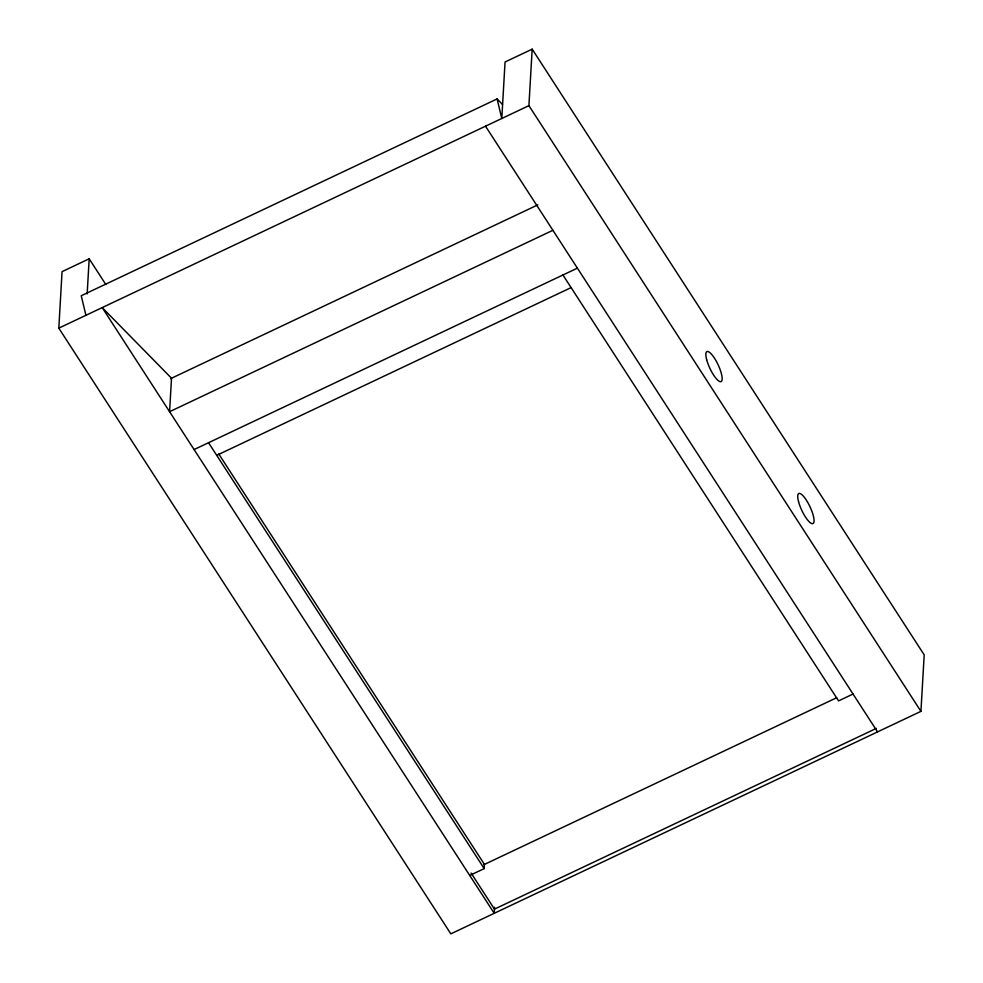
<?xml version="1.0" encoding="UTF-8"?>
<svg xmlns="http://www.w3.org/2000/svg" width="983" height="983" viewBox="0 0 983 983"><rect width="100%" height="100%" fill="white"/><g stroke="black" fill="none" stroke-linecap="round" stroke-linejoin="round"><path stroke-width="1.47" d="M85.926 315.297L81.233 295.748L497.103 98.927L501.797 118.488L505.053 61.99L532.172 49.15L924.192 654.862L920.936 711.36L450.828 933.85L58.808 328.138L62.064 271.64L89.183 258.799L105.771 284.431M87.155 293.917L89.183 258.799M469.727 875.46L484.189 868.616L484.422 864.426L218.779 453.974M920.936 711.36L528.915 105.648L532.172 49.15M494.572 907.223L494.228 913.318L102.195 307.593L171.509 378.222L169.58 411.705L552.901 230.292M58.808 328.138L528.915 105.648M170.489 378.713L537.836 204.857M194.081 449.563L577.402 268.15M216.715 455.338L571.098 287.614M483.796 864.721L836.68 697.721M853.047 694.047L838.573 700.891L562.94 274.994M876.406 728.366L494.461 909.128L471.115 873.064M497.103 98.927L502.46 104.395M485.516 126.193L877.549 731.905M208.543 442.719L484.189 868.616M798.565 501.785A16.613 4.485 64.7 0 0 812.72 523.644A16.613 4.485 64.7 0 0 806.367 500.15A16.613 4.485 64.7 0 0 798.565 501.785M706.691 359.815A16.613 4.485 64.7 0 0 720.834 381.674A16.613 4.485 64.7 0 0 714.481 358.193A16.613 4.485 64.7 0 0 706.691 359.815"/></g></svg>
